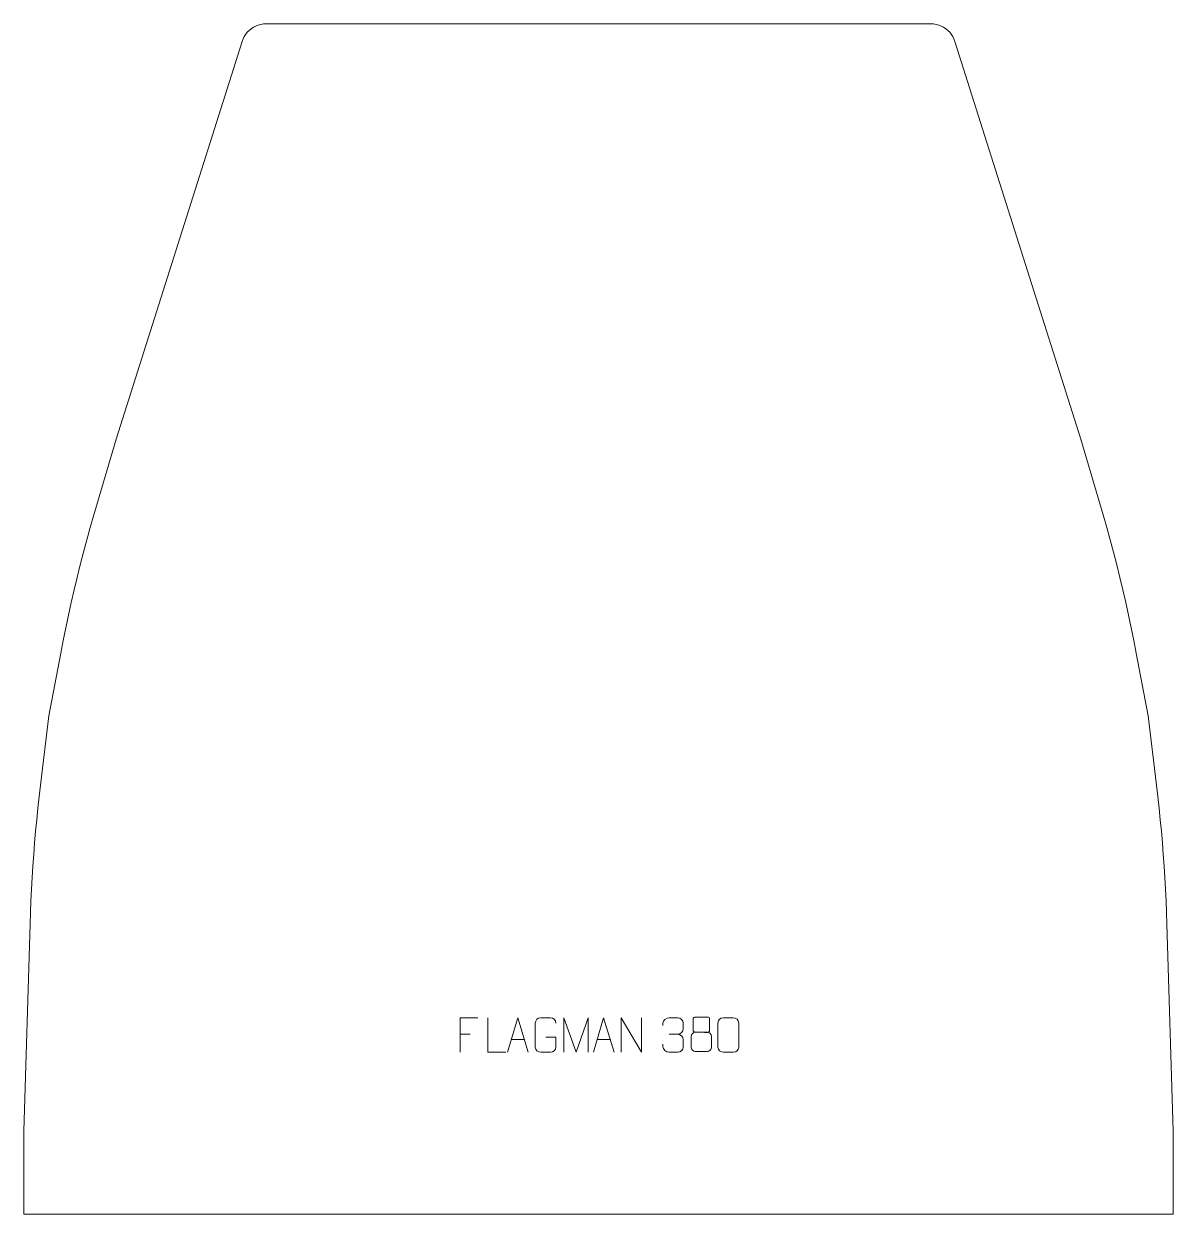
# Model space of a CAD drawing. Header units: millimetres. Extents: x -417 to 413, y 710 to 1570.
import ezdxf

# ---------------------------------------------------------------- set-up
doc = ezdxf.new("R2010")
doc.units = ezdxf.units.MM
doc.header["$MEASUREMENT"] = 0
doc.layers.add('layer 1', color=7, linetype='Continuous')

msp = doc.modelspace()

# ---------------------------------------------------------------- linework, layer by layer
at = {"layer": 'layer 1', "color": 242, "lineweight": 9}
msp.add_open_spline([(413.3211, 710.4173), (413.3211, 710.4173), (-416.6787, 710.4173), (-416.6787, 710.4173), (-416.6787, 710.4173), (-416.6787, 710.4173), (-416.6787, 770.4172), (-416.6787, 770.4172), (-416.6787, 770.4172), (-416.6787, 770.4172), (-412.189, 920.0807), (-412.189, 920.0807), (-412.189, 920.0807), (-412.189, 920.0807), (-411.9058, 928.4634), (-411.9058, 928.4634), (-411.9058, 928.4634), (-411.9058, 928.4634), (-411.5605, 936.8438), (-411.5605, 936.8438), (-411.5605, 936.8438), (-411.5605, 936.8438), (-411.1531, 945.2215), (-411.1531, 945.2215), (-411.1531, 945.2215), (-411.1531, 945.2215), (-410.6834, 953.5958), (-410.6834, 953.5958), (-410.6834, 953.5958), (-410.6834, 953.5958), (-410.1509, 961.9659), (-410.1509, 961.9659), (-410.1509, 961.9659), (-410.1509, 961.9659), (-409.5561, 970.3327), (-409.5561, 970.3327), (-409.5561, 970.3327), (-409.5561, 970.3327), (-408.899, 978.6944), (-408.899, 978.6944), (-408.899, 978.6944), (-408.899, 978.6944), (-408.1791, 987.0511), (-408.1791, 987.0511), (-408.1791, 987.0511), (-408.1791, 987.0511), (-407.397, 995.4019), (-407.397, 995.4019), (-407.397, 995.4019), (-407.397, 995.4019), (-406.5535, 1003.747), (-406.5535, 1003.747), (-406.5535, 1003.747), (-406.5535, 1003.747), (-405.6469, 1012.0852), (-405.6469, 1012.0852), (-405.6469, 1012.0852), (-405.6469, 1012.0852), (-404.6791, 1020.4167), (-404.6791, 1020.4167), (-404.6791, 1020.4167), (-404.6791, 1020.4167), (-398.679, 1070.4173), (-398.679, 1070.4173), (-398.679, 1070.4173), (-398.679, 1070.4173), (-389.9972, 1115.7411), (-389.9972, 1115.7411), (-389.9972, 1115.7411), (-389.9972, 1115.7411), (-388.2035, 1124.9042), (-388.2035, 1124.9042), (-388.2035, 1124.9042), (-388.2035, 1124.9042), (-386.3343, 1134.0532), (-386.3343, 1134.0532), (-386.3343, 1134.0532), (-386.3343, 1134.0532), (-384.3903, 1143.1861), (-384.3903, 1143.1861), (-384.3903, 1143.1861), (-384.3903, 1143.1861), (-382.3723, 1152.3032), (-382.3723, 1152.3032), (-382.3723, 1152.3032), (-382.3723, 1152.3032), (-380.2795, 1161.4034), (-380.2795, 1161.4034), (-380.2795, 1161.4034), (-380.2795, 1161.4034), (-378.1128, 1170.4851), (-378.1128, 1170.4851), (-378.1128, 1170.4851), (-378.1128, 1170.4851), (-375.8714, 1179.5501), (-375.8714, 1179.5501), (-375.8714, 1179.5501), (-375.8714, 1179.5501), (-373.5559, 1188.5965), (-373.5559, 1188.5965), (-373.5559, 1188.5965), (-373.5559, 1188.5965), (-371.1666, 1197.6227), (-371.1666, 1197.6227), (-371.1666, 1197.6227), (-371.1666, 1197.6227), (-368.7042, 1206.6298), (-368.7042, 1206.6298), (-368.7042, 1206.6298), (-368.7042, 1206.6298), (-366.168, 1215.6157), (-366.168, 1215.6157), (-366.168, 1215.6157), (-366.168, 1215.6157), (-363.5577, 1224.5814), (-363.5577, 1224.5814), (-363.5577, 1224.5814), (-363.5577, 1224.5814), (-350.0125, 1270.4169), (-350.0125, 1270.4169), (-350.0125, 1270.4169), (-350.0125, 1270.4169), (-259.0373, 1557.7058), (-259.0373, 1557.7058), (-259.0373, 1557.7058), (-259.0373, 1557.7058), (-258.3636, 1559.5003), (-258.3636, 1559.5003), (-258.3636, 1559.5003), (-258.3636, 1559.5003), (-257.5041, 1561.2142), (-257.5041, 1561.2142), (-257.5041, 1561.2142), (-257.5041, 1561.2142), (-256.4699, 1562.8281), (-256.4699, 1562.8281), (-256.4699, 1562.8281), (-256.4699, 1562.8281), (-255.271, 1564.3244), (-255.271, 1564.3244), (-255.271, 1564.3244), (-255.271, 1564.3244), (-253.9217, 1565.6861), (-253.9217, 1565.6861), (-253.9217, 1565.6861), (-253.9217, 1565.6861), (-252.4364, 1566.8994), (-252.4364, 1566.8994), (-252.4364, 1566.8994), (-252.4364, 1566.8994), (-250.8318, 1567.9486), (-250.8318, 1567.9486), (-250.8318, 1567.9486), (-250.8318, 1567.9486), (-249.1264, 1568.8241), (-249.1264, 1568.8241), (-249.1264, 1568.8241), (-249.1264, 1568.8241), (-247.3377, 1569.5147), (-247.3377, 1569.5147), (-247.3377, 1569.5147), (-247.3377, 1569.5147), (-245.4868, 1570.0137), (-245.4868, 1570.0137), (-245.4868, 1570.0137), (-245.4868, 1570.0137), (-243.5934, 1570.3161), (-243.5934, 1570.3161), (-243.5934, 1570.3161), (-243.5934, 1570.3161), (-241.6787, 1570.4168), (-241.6787, 1570.4168), (-241.6787, 1570.4168), (-241.6787, 1570.4168), (238.3209, 1570.4168), (238.3209, 1570.4168), (238.3209, 1570.4168), (238.3209, 1570.4168), (240.2357, 1570.3161), (240.2357, 1570.3161), (240.2357, 1570.3161), (240.2357, 1570.3161), (242.1285, 1570.0137), (242.1285, 1570.0137), (242.1285, 1570.0137), (242.1285, 1570.0137), (243.9801, 1569.5147), (243.9801, 1569.5147), (243.9801, 1569.5147), (243.9801, 1569.5147), (245.7678, 1568.8241), (245.7678, 1568.8241), (245.7678, 1568.8241), (245.7678, 1568.8241), (247.474, 1567.9486), (247.474, 1567.9486), (247.474, 1567.9486), (247.474, 1567.9486), (249.0781, 1566.8994), (249.0781, 1566.8994), (249.0781, 1566.8994), (249.0781, 1566.8994), (250.5634, 1565.6861), (250.5634, 1565.6861), (250.5634, 1565.6861), (250.5634, 1565.6861), (251.9127, 1564.3244), (251.9127, 1564.3244), (251.9127, 1564.3244), (251.9127, 1564.3244), (253.1115, 1562.8281), (253.1115, 1562.8281), (253.1115, 1562.8281), (253.1115, 1562.8281), (254.1458, 1561.2142), (254.1458, 1561.2142), (254.1458, 1561.2142), (254.1458, 1561.2142), (255.005, 1559.5003), (255.005, 1559.5003), (255.005, 1559.5003), (255.005, 1559.5003), (255.6796, 1557.7058), (255.6796, 1557.7058), (255.6796, 1557.7058), (255.6796, 1557.7058), (346.6541, 1270.4169), (346.6541, 1270.4169), (346.6541, 1270.4169), (346.6541, 1270.4169), (360.2003, 1224.5814), (360.2003, 1224.5814), (360.2003, 1224.5814), (360.2003, 1224.5814), (362.8096, 1215.6157), (362.8096, 1215.6157), (362.8096, 1215.6157), (362.8096, 1215.6157), (365.3459, 1206.6298), (365.3459, 1206.6298), (365.3459, 1206.6298), (365.3459, 1206.6298), (367.8091, 1197.6227), (367.8091, 1197.6227), (367.8091, 1197.6227), (367.8091, 1197.6227), (370.1976, 1188.5965), (370.1976, 1188.5965), (370.1976, 1188.5965), (370.1976, 1188.5965), (372.5131, 1179.5501), (372.5131, 1179.5501), (372.5131, 1179.5501), (372.5131, 1179.5501), (374.7545, 1170.4851), (374.7545, 1170.4851), (374.7545, 1170.4851), (374.7545, 1170.4851), (376.9219, 1161.4034), (376.9219, 1161.4034), (376.9219, 1161.4034), (376.9219, 1161.4034), (379.014, 1152.3032), (379.014, 1152.3032), (379.014, 1152.3032), (379.014, 1152.3032), (381.0327, 1143.1861), (381.0327, 1143.1861), (381.0327, 1143.1861), (381.0327, 1143.1861), (382.976, 1134.0532), (382.976, 1134.0532), (382.976, 1134.0532), (382.976, 1134.0532), (384.8452, 1124.9042), (384.8452, 1124.9042), (384.8452, 1124.9042), (384.8452, 1124.9042), (386.6389, 1115.7411), (386.6389, 1115.7411), (386.6389, 1115.7411), (386.6389, 1115.7411), (395.3207, 1070.4173), (395.3207, 1070.4173), (395.3207, 1070.4173), (395.3207, 1070.4173), (401.3208, 1020.4167), (401.3208, 1020.4167), (401.3208, 1020.4167), (401.3208, 1020.4167), (402.2895, 1012.0852), (402.2895, 1012.0852), (402.2895, 1012.0852), (402.2895, 1012.0852), (403.1952, 1003.747), (403.1952, 1003.747), (403.1952, 1003.747), (403.1952, 1003.747), (404.0394, 995.4019), (404.0394, 995.4019), (404.0394, 995.4019), (404.0394, 995.4019), (404.8208, 987.0511), (404.8208, 987.0511), (404.8208, 987.0511), (404.8208, 987.0511), (405.5407, 978.6944), (405.5407, 978.6944), (405.5407, 978.6944), (405.5407, 978.6944), (406.1977, 970.3327), (406.1977, 970.3327), (406.1977, 970.3327), (406.1977, 970.3327), (406.7926, 961.9659), (406.7926, 961.9659), (406.7926, 961.9659), (406.7926, 961.9659), (407.3251, 953.5958), (407.3251, 953.5958), (407.3251, 953.5958), (407.3251, 953.5958), (407.7957, 945.2215), (407.7957, 945.2215), (407.7957, 945.2215), (407.7957, 945.2215), (408.2031, 936.8438), (408.2031, 936.8438), (408.2031, 936.8438), (408.2031, 936.8438), (408.5484, 928.4634), (408.5484, 928.4634), (408.5484, 928.4634), (408.5484, 928.4634), (408.8316, 920.0807), (408.8316, 920.0807), (408.8316, 920.0807), (408.8316, 920.0807), (413.3211, 770.4172), (413.3211, 770.4172), (413.3211, 770.4172), (413.3211, 770.4172), (413.3211, 710.4173), (413.3211, 710.4173)], degree=3, knots=[0, 0, 0, 0, 0.01149425, 0.01149425, 0.01149425, 0.01149425, 0.02298851, 0.02298851, 0.02298851, 0.02298851, 0.03448276, 0.03448276, 0.03448276, 0.03448276, 0.04597701, 0.04597701, 0.04597701, 0.04597701, 0.05747126, 0.05747126, 0.05747126, 0.05747126, 0.06896552, 0.06896552, 0.06896552, 0.06896552, 0.08045977, 0.08045977, 0.08045977, 0.08045977, 0.09195402, 0.09195402, 0.09195402, 0.09195402, 0.10344828, 0.10344828, 0.10344828, 0.10344828, 0.11494253, 0.11494253, 0.11494253, 0.11494253, 0.12643678, 0.12643678, 0.12643678, 0.12643678, 0.13793103, 0.13793103, 0.13793103, 0.13793103, 0.14942529, 0.14942529, 0.14942529, 0.14942529, 0.16091954, 0.16091954, 0.16091954, 0.16091954, 0.17241379, 0.17241379, 0.17241379, 0.17241379, 0.18390805, 0.18390805, 0.18390805, 0.18390805, 0.1954023, 0.1954023, 0.1954023, 0.1954023, 0.20689655, 0.20689655, 0.20689655, 0.20689655, 0.2183908, 0.2183908, 0.2183908, 0.2183908, 0.22988506, 0.22988506, 0.22988506, 0.22988506, 0.24137931, 0.24137931, 0.24137931, 0.24137931, 0.25287356, 0.25287356, 0.25287356, 0.25287356, 0.26436782, 0.26436782, 0.26436782, 0.26436782, 0.27586207, 0.27586207, 0.27586207, 0.27586207, 0.28735632, 0.28735632, 0.28735632, 0.28735632, 0.29885057, 0.29885057, 0.29885057, 0.29885057, 0.31034483, 0.31034483, 0.31034483, 0.31034483, 0.32183908, 0.32183908, 0.32183908, 0.32183908, 0.33333333, 0.33333333, 0.33333333, 0.33333333, 0.34482759, 0.34482759, 0.34482759, 0.34482759, 0.35632184, 0.35632184, 0.35632184, 0.35632184, 0.36781609, 0.36781609, 0.36781609, 0.36781609, 0.37931034, 0.37931034, 0.37931034, 0.37931034, 0.3908046, 0.3908046, 0.3908046, 0.3908046, 0.40229885, 0.40229885, 0.40229885, 0.40229885, 0.4137931, 0.4137931, 0.4137931, 0.4137931, 0.42528736, 0.42528736, 0.42528736, 0.42528736, 0.43678161, 0.43678161, 0.43678161, 0.43678161, 0.44827586, 0.44827586, 0.44827586, 0.44827586, 0.45977011, 0.45977011, 0.45977011, 0.45977011, 0.47126437, 0.47126437, 0.47126437, 0.47126437, 0.48275862, 0.48275862, 0.48275862, 0.48275862, 0.49425287, 0.49425287, 0.49425287, 0.49425287, 0.50574713, 0.50574713, 0.50574713, 0.50574713, 0.51724138, 0.51724138, 0.51724138, 0.51724138, 0.52873563, 0.52873563, 0.52873563, 0.52873563, 0.54022989, 0.54022989, 0.54022989, 0.54022989, 0.55172414, 0.55172414, 0.55172414, 0.55172414, 0.56321839, 0.56321839, 0.56321839, 0.56321839, 0.57471264, 0.57471264, 0.57471264, 0.57471264, 0.5862069, 0.5862069, 0.5862069, 0.5862069, 0.59770115, 0.59770115, 0.59770115, 0.59770115, 0.6091954, 0.6091954, 0.6091954, 0.6091954, 0.62068966, 0.62068966, 0.62068966, 0.62068966, 0.63218391, 0.63218391, 0.63218391, 0.63218391, 0.64367816, 0.64367816, 0.64367816, 0.64367816, 0.65517241, 0.65517241, 0.65517241, 0.65517241, 0.66666667, 0.66666667, 0.66666667, 0.66666667, 0.67816092, 0.67816092, 0.67816092, 0.67816092, 0.68965517, 0.68965517, 0.68965517, 0.68965517, 0.70114943, 0.70114943, 0.70114943, 0.70114943, 0.71264368, 0.71264368, 0.71264368, 0.71264368, 0.72413793, 0.72413793, 0.72413793, 0.72413793, 0.73563218, 0.73563218, 0.73563218, 0.73563218, 0.74712644, 0.74712644, 0.74712644, 0.74712644, 0.75862069, 0.75862069, 0.75862069, 0.75862069, 0.77011494, 0.77011494, 0.77011494, 0.77011494, 0.7816092, 0.7816092, 0.7816092, 0.7816092, 0.79310345, 0.79310345, 0.79310345, 0.79310345, 0.8045977, 0.8045977, 0.8045977, 0.8045977, 0.81609195, 0.81609195, 0.81609195, 0.81609195, 0.82758621, 0.82758621, 0.82758621, 0.82758621, 0.83908046, 0.83908046, 0.83908046, 0.83908046, 0.85057471, 0.85057471, 0.85057471, 0.85057471, 0.86206897, 0.86206897, 0.86206897, 0.86206897, 0.87356322, 0.87356322, 0.87356322, 0.87356322, 0.88505747, 0.88505747, 0.88505747, 0.88505747, 0.89655172, 0.89655172, 0.89655172, 0.89655172, 0.90804598, 0.90804598, 0.90804598, 0.90804598, 0.91954023, 0.91954023, 0.91954023, 0.91954023, 0.93103448, 0.93103448, 0.93103448, 0.93103448, 0.94252874, 0.94252874, 0.94252874, 0.94252874, 0.95402299, 0.95402299, 0.95402299, 0.95402299, 0.96551724, 0.96551724, 0.96551724, 0.96551724, 0.97701149, 0.97701149, 0.97701149, 0.97701149, 1, 1, 1, 1], dxfattribs=at)
at = {"layer": 'layer 1', "color": 250, "lineweight": 9}
for points, knots in [([(-88.7088, 852.3271), (-88.7088, 852.3271), (-101.5828, 852.3271), (-101.5828, 852.3271), (-101.5828, 852.3271), (-101.5828, 852.3271), (-101.5828, 827.3735), (-101.5828, 827.3735)], [0, 0, 0, 0, 0.33333333, 0.33333333, 0.33333333, 0.33333333, 1, 1, 1, 1]), ([(-68.6713, 827.3735), (-68.6713, 827.3735), (-81.6204, 827.3735), (-81.6204, 827.3735), (-81.6204, 827.3735), (-81.6204, 827.3735), (-81.6204, 852.3271), (-81.6204, 852.3271)], [0, 0, 0, 0, 0.33333333, 0.33333333, 0.33333333, 0.33333333, 1, 1, 1, 1]), ([(-67.3642, 827.3736), (-67.3642, 827.3736), (-59.9932, 852.3271), (-59.9932, 852.3271), (-59.9932, 852.3271), (-59.9932, 852.3271), (-52.4233, 827.3736), (-52.4233, 827.3736)], [0, 0, 0, 0, 0.33333333, 0.33333333, 0.33333333, 0.33333333, 1, 1, 1, 1]), ([(-39.6388, 838.3593), (-39.6388, 838.3593), (-32.4707, 838.3593), (-32.4707, 838.3593), (-32.4707, 838.3593), (-32.4707, 838.3593), (-32.4707, 831.1912), (-32.4707, 831.1912), (-32.4707, 831.1912), (-32.6104, 828.8678), (-34.2876, 827.3882), (-36.4354, 827.3774), (-36.4354, 827.3774), (-38.7672, 827.3778), (-41.0992, 827.3778), (-43.4307, 827.3774), (-43.4307, 827.3774), (-45.3556, 827.272), (-47.3278, 829.1565), (-47.3166, 831.1738), (-47.3166, 831.1738), (-47.3162, 836.9439), (-47.3162, 842.7136), (-47.3166, 848.4829), (-47.3166, 848.4829), (-47.3124, 850.621), (-45.5656, 852.3402), (-43.4133, 852.3268), (-43.4133, 852.3268), (-41.0876, 852.3268), (-38.7615, 852.3268), (-36.4354, 852.3268), (-36.4354, 852.3268), (-34.4887, 852.3622), (-32.4973, 850.8707), (-32.4707, 848.433)], [0, 0, 0, 0, 0.1, 0.1, 0.1, 0.1, 0.2, 0.2, 0.2, 0.2, 0.3, 0.3, 0.3, 0.3, 0.4, 0.4, 0.4, 0.4, 0.5, 0.5, 0.5, 0.5, 0.6, 0.6, 0.6, 0.6, 0.7, 0.7, 0.7, 0.7, 0.8, 0.8, 0.8, 0.8, 1, 1, 1, 1]), ([(-26.7362, 827.3714), (-26.7362, 827.3714), (-26.7362, 852.3293), (-26.7362, 852.3293), (-26.7362, 852.3293), (-26.7362, 852.3293), (-17.8111, 827.3714), (-17.8111, 827.3714), (-17.8111, 827.3714), (-17.8111, 827.3714), (-9.0512, 852.3288), (-9.0512, 852.3288), (-9.0512, 852.3288), (-9.0512, 852.3288), (-9.0512, 827.3714), (-9.0512, 827.3714)], [0, 0, 0, 0, 0.2, 0.2, 0.2, 0.2, 0.4, 0.4, 0.4, 0.4, 0.6, 0.6, 0.6, 0.6, 1, 1, 1, 1]), ([(-5.3642, 827.3736), (-5.3642, 827.3736), (2.0068, 852.3271), (2.0068, 852.3271), (2.0068, 852.3271), (2.0068, 852.3271), (9.5767, 827.3736), (9.5767, 827.3736)], [0, 0, 0, 0, 0.33333333, 0.33333333, 0.33333333, 0.33333333, 1, 1, 1, 1]), ([(14.7789, 827.3736), (14.7789, 827.3736), (14.7789, 852.3271), (14.7789, 852.3271), (14.7789, 852.3271), (14.7789, 852.3271), (29.4337, 827.3736), (29.4337, 827.3736), (29.4337, 827.3736), (29.4337, 827.3736), (29.4337, 852.3271), (29.4337, 852.3271)], [0, 0, 0, 0, 0.25, 0.25, 0.25, 0.25, 0.5, 0.5, 0.5, 0.5, 1, 1, 1, 1]), ([(44.7417, 846.6428), (44.7417, 846.6428), (44.7417, 848.5), (44.7417, 848.5), (44.7417, 848.5), (44.7274, 850.2419), (47.3919, 852.36), (49.451, 852.3373), (49.451, 852.3373), (51.5151, 852.3373), (53.5791, 852.3373), (55.6428, 852.3373), (55.6428, 852.3373), (57.8373, 852.3461), (59.4356, 850.4993), (59.48, 848.5872), (59.48, 848.5872), (59.4796, 847.1521), (59.4796, 845.717), (59.48, 844.2815), (59.48, 844.2815), (59.4314, 842.628), (57.8288, 840.398), (55.6305, 840.408), (55.6305, 840.408), (57.8342, 840.3968), (59.4422, 838.5936), (59.4962, 836.5341), (59.4962, 836.5341), (59.4958, 834.7494), (59.4958, 832.9647), (59.4962, 831.1796), (59.4962, 831.1796), (59.5063, 829.1182), (57.4514, 827.3551), (55.6305, 827.3632), (55.6305, 827.3632), (53.5652, 827.3635), (51.5, 827.3635), (49.4344, 827.3632), (49.4344, 827.3632), (47.2658, 827.3747), (44.7348, 829.7749), (44.7162, 831.2367), (44.7162, 831.2367), (44.7162, 831.2367), (44.7162, 833.1453), (44.7162, 833.1453)], [0, 0, 0, 0, 0.07692308, 0.07692308, 0.07692308, 0.07692308, 0.15384615, 0.15384615, 0.15384615, 0.15384615, 0.23076923, 0.23076923, 0.23076923, 0.23076923, 0.30769231, 0.30769231, 0.30769231, 0.30769231, 0.38461538, 0.38461538, 0.38461538, 0.38461538, 0.46153846, 0.46153846, 0.46153846, 0.46153846, 0.53846154, 0.53846154, 0.53846154, 0.53846154, 0.61538462, 0.61538462, 0.61538462, 0.61538462, 0.69230769, 0.69230769, 0.69230769, 0.69230769, 0.76923077, 0.76923077, 0.76923077, 0.76923077, 0.84615385, 0.84615385, 0.84615385, 0.84615385, 1, 1, 1, 1]), ([(66.5962, 851.4085), (66.5962, 849.1955), (66.5962, 845.5132), (66.5962, 843.2999), (66.5962, 843.2999), (66.6112, 842.7925), (67.4186, 841.8611), (68.1187, 841.8623), (68.1187, 841.8623), (71.0886, 841.8625), (74.0588, 841.7776), (77.0292, 841.7773), (77.0292, 841.7773), (77.8263, 841.7815), (78.547, 842.5718), (78.5444, 843.2925), (78.5444, 843.2925), (78.5441, 845.5085), (78.5441, 849.1932), (78.5444, 851.4085), (78.5444, 851.4085), (78.5259, 852.1193), (77.9145, 852.8797), (77.0806, 852.8723), (77.0806, 852.8723), (74.0635, 852.872), (71.0466, 852.872), (68.03, 852.8723), (68.03, 852.8723), (67.4036, 852.8799), (66.5795, 852.1689), (66.5962, 851.4085)], [0, 0, 0, 0, 0.11111111, 0.11111111, 0.11111111, 0.11111111, 0.22222222, 0.22222222, 0.22222222, 0.22222222, 0.33333333, 0.33333333, 0.33333333, 0.33333333, 0.44444444, 0.44444444, 0.44444444, 0.44444444, 0.55555556, 0.55555556, 0.55555556, 0.55555556, 0.66666667, 0.66666667, 0.66666667, 0.66666667, 0.77777778, 0.77777778, 0.77777778, 0.77777778, 1, 1, 1, 1]), ([(88.5255, 852.3496), (90.8916, 852.3496), (93.2581, 852.3496), (95.6246, 852.3496), (95.6246, 852.3496), (97.6051, 852.3852), (99.6311, 850.8909), (99.6582, 848.4488), (99.6582, 848.4488), (99.6578, 842.6914), (99.6578, 836.9336), (99.6582, 831.1754), (99.6582, 831.1754), (99.5161, 828.8478), (97.8097, 827.3655), (95.6246, 827.3547), (95.6246, 827.3547), (93.2522, 827.3551), (90.8798, 827.3551), (88.5078, 827.3547), (88.5078, 827.3547), (86.5493, 827.2491), (84.5429, 829.137), (84.5543, 831.158), (84.5543, 831.158), (84.5547, 836.9386), (84.5547, 842.7189), (84.5543, 848.4987), (84.5543, 848.4987), (84.5586, 850.6407), (86.3357, 852.3632), (88.5255, 852.3496)], [0, 0, 0, 0, 0.11111111, 0.11111111, 0.11111111, 0.11111111, 0.22222222, 0.22222222, 0.22222222, 0.22222222, 0.33333333, 0.33333333, 0.33333333, 0.33333333, 0.44444444, 0.44444444, 0.44444444, 0.44444444, 0.55555556, 0.55555556, 0.55555556, 0.55555556, 0.66666667, 0.66666667, 0.66666667, 0.66666667, 0.77777778, 0.77777778, 0.77777778, 0.77777778, 1, 1, 1, 1]), ([(65.1374, 838.8903), (65.1374, 835.7195), (65.1374, 834.0174), (65.1374, 830.846), (65.1374, 830.846), (65.1289, 829.6241), (66.8268, 827.9314), (68.0794, 827.9229), (68.0794, 827.9229), (71.0625, 827.9232), (74.0458, 827.9232), (77.0292, 827.9229), (77.0292, 827.9229), (78.3525, 827.9346), (79.9729, 829.5562), (79.9618, 830.8554), (79.9618, 830.8554), (79.9615, 834.0236), (79.9615, 835.7224), (79.9618, 838.8903), (79.9618, 838.8903), (79.8921, 840.2707), (78.3143, 841.8493), (77.0089, 841.8432), (77.0089, 841.8432), (74.0323, 841.8429), (71.0557, 841.8429), (68.0794, 841.8432), (68.0794, 841.8432), (66.9999, 841.8496), (65.1536, 840.2707), (65.1374, 838.8903)], [0, 0, 0, 0, 0.11111111, 0.11111111, 0.11111111, 0.11111111, 0.22222222, 0.22222222, 0.22222222, 0.22222222, 0.33333333, 0.33333333, 0.33333333, 0.33333333, 0.44444444, 0.44444444, 0.44444444, 0.44444444, 0.55555556, 0.55555556, 0.55555556, 0.55555556, 0.66666667, 0.66666667, 0.66666667, 0.66666667, 0.77777778, 0.77777778, 0.77777778, 0.77777778, 1, 1, 1, 1])]:
    msp.add_open_spline(points, degree=3, knots=knots, dxfattribs=at)
for points in [[(-101.5828, 840.4474), (-101.5828, 840.4474), (-94.4147, 840.4474), (-94.4147, 840.4474)], [(-64.6416, 836.623), (-64.6416, 836.623), (-55.1459, 836.623), (-55.1459, 836.623)], [(-2.6416, 836.623), (-2.6416, 836.623), (6.8541, 836.623), (6.8541, 836.623)], [(49.4514, 840.3976), (49.4514, 840.3976), (55.6478, 840.3976), (55.6478, 840.3976)]]:
    msp.add_open_spline(points, degree=3, dxfattribs=at)

doc.saveas('drawing.dxf')
